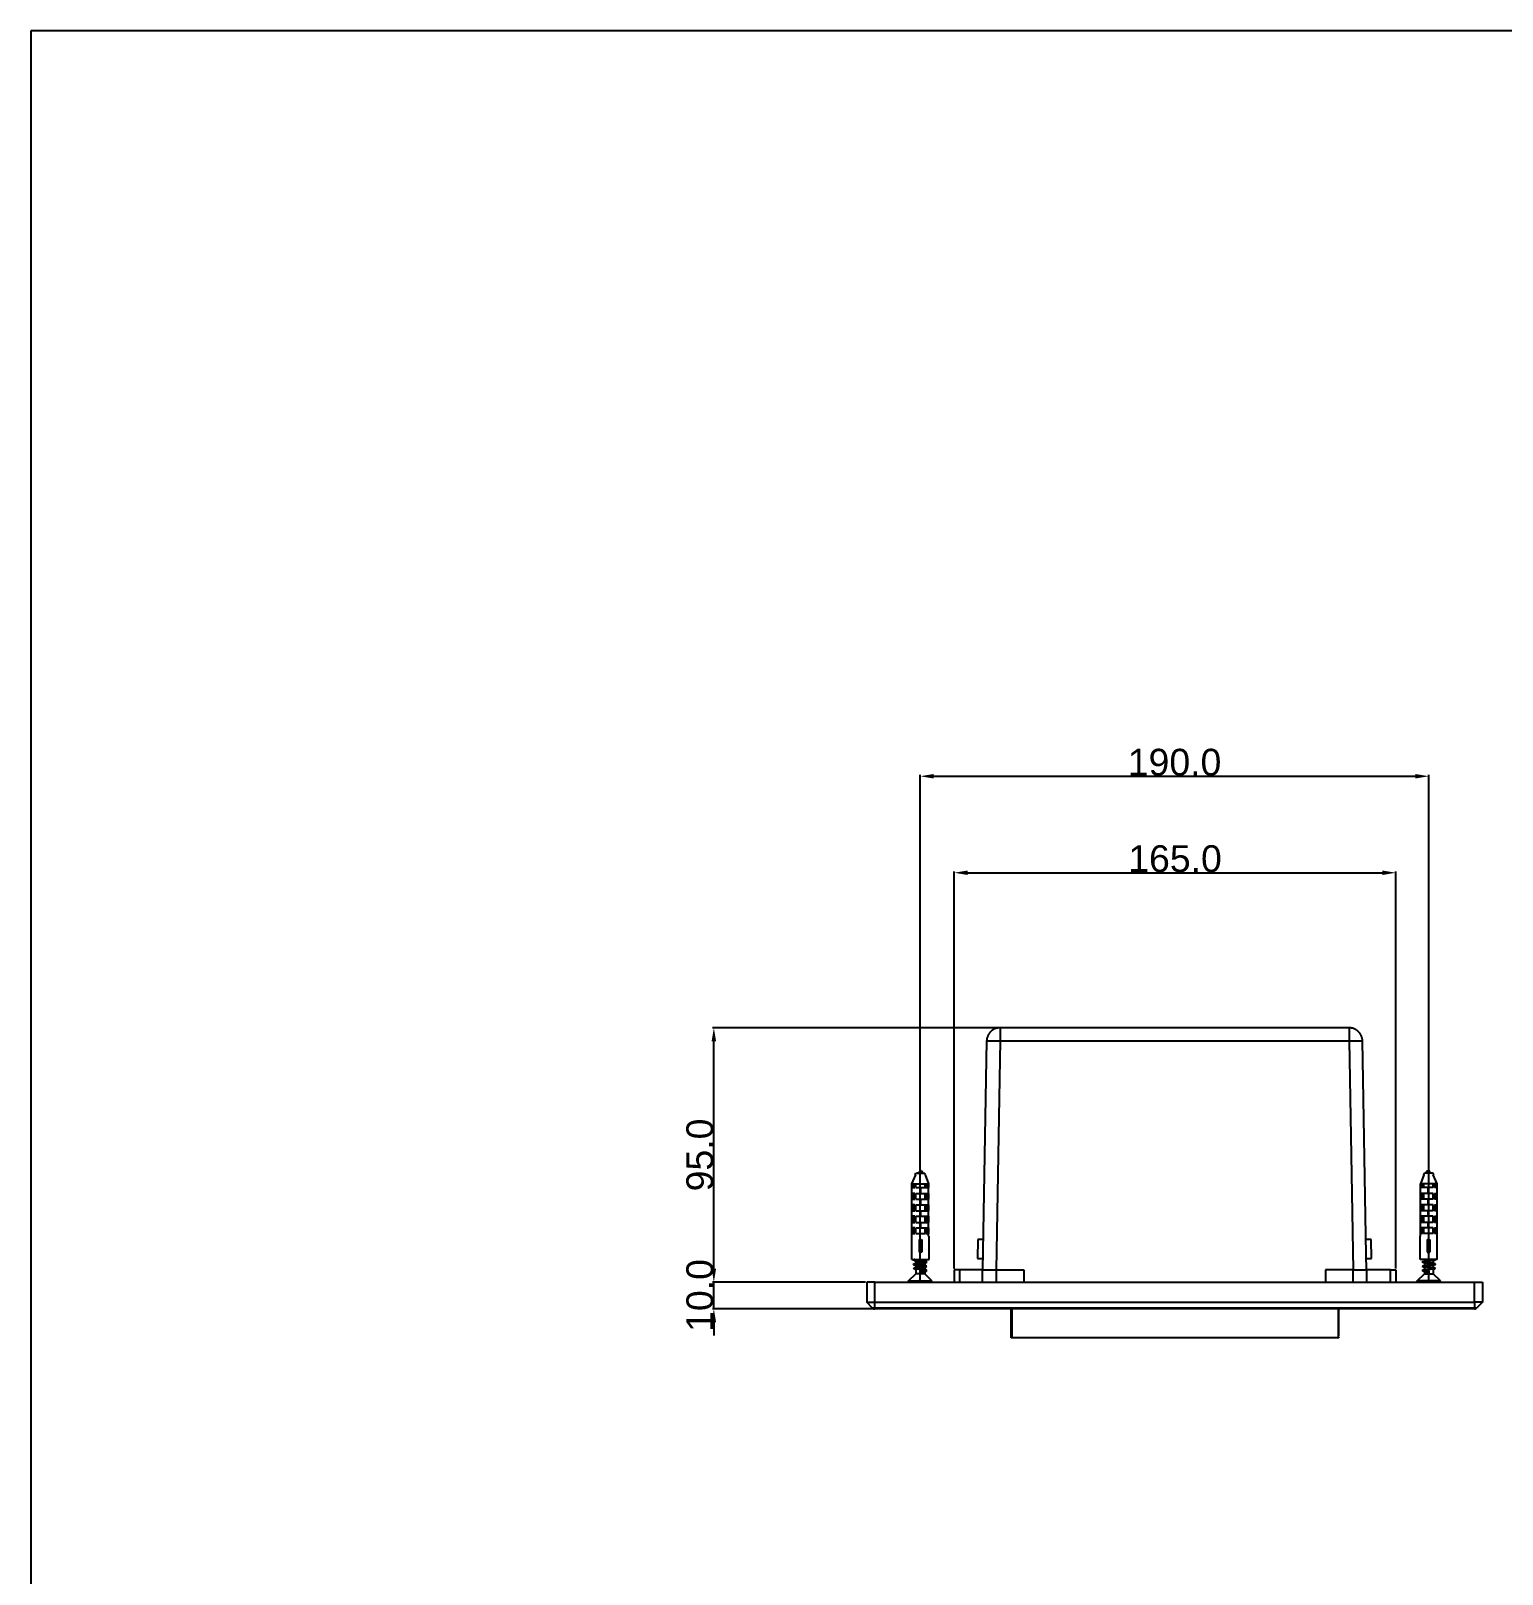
# Model space of a CAD drawing. Header units: millimetres. Extents: x 3033 to 5751, y 230 to 1450.
# Drawn here: x 3033 to 3583, y 873 to 1450 of the extents above; entities that cross this region are included whole.
import ezdxf

# ---------------------------------------------------------------- set-up
doc = ezdxf.new("R2010")
doc.units = ezdxf.units.MM
doc.header["$MEASUREMENT"] = 0
for name, color, linetype in [('____', 5, 'Continuous'), ('_______1', 160, 'Continuous'), ('Default', 7, 'Continuous'), ('LAYER 10', 2, 'Continuous')]:
    doc.layers.add(name, color=color, linetype=linetype)
doc.styles.add('Arial', font='arial.ttf')
doc.dimstyles.new('Dimension Style 01', dxfattribs={"dimtxt": 10, "dimasz": 5, "dimexe": 0.5, "dimexo": 0.5, "dimgap": 0.09, "dimtad": 1, "dimtoh": 1, "dimdec": 1, "dimzin": 1, "dimdsep": 46, "dimtxsty": 'Arial', "dimcen": 0.5, "dimadec": 1, "dimazin": 0, "dimtfac": 1, "dimtdec": 4, "dimtix": 1, "dimtmove": 0, "dimatfit": 3, "dimfxl": 1, "dimtolj": 1, "dimtzin": 1, "dimarcsym": 0})

# ---------------------------------------------------------------- blocks, each defined once
blk = doc.blocks.new('*D6')
at = {"layer": 'Default', "color": 0, "lineweight": -2, "transparency": 16777216}
for p, q in [((3288.23, 987.17), (3288.23, 992.17)), ((3344.84, 982.17), (3287.73, 982.17)), ((3288.23, 972.17), (3288.23, 982.17)), ((3347.76, 972.17), (3287.73, 972.17)), ((3288.23, 967.17), (3288.23, 962.17))]:
    blk.add_line(p, q, dxfattribs=at)
at = {"layer": 'Default', "color": 0, "transparency": 16777216}
for points in [[(3287.39, 987.17), (3289.06, 987.17), (3288.23, 982.17)], [(3289.06, 967.17), (3287.39, 967.17), (3288.23, 972.17)]]:
    blk.add_solid(points, dxfattribs=at)
at = {"layer": 'Defpoints', "color": 0, "transparency": 16777216}
for p in [(3288.23, 982.17), (3345.34, 982.17), (3348.26, 972.17)]:
    blk.add_point(p, dxfattribs=at)
at = {"layer": 'Default', "color": 0, "transparency": 16777216, "insert": (3283.03, 977.17), "char_height": 10, "attachment_point": 5, "rotation": 90, "style": 'Arial'}
blk.add_mtext('\\A1;10.0', dxfattribs=at)
blk = doc.blocks.new('*D8')
at = {"layer": 'Default', "color": 0, "lineweight": -2, "transparency": 16777216}
for p, q in [((3394.63, 1077.17), (3287.73, 1077.17)), ((3288.23, 987.17), (3288.23, 1072.17)), ((3344.84, 982.17), (3287.73, 982.17))]:
    blk.add_line(p, q, dxfattribs=at)
at = {"layer": 'Default', "color": 0, "transparency": 16777216}
for points in [[(3289.06, 1072.17), (3287.39, 1072.17), (3288.23, 1077.17)], [(3287.39, 987.17), (3289.06, 987.17), (3288.23, 982.17)]]:
    blk.add_solid(points, dxfattribs=at)
at = {"layer": 'Defpoints', "color": 0, "transparency": 16777216}
for p in [(3288.23, 1077.17), (3395.13, 1077.17), (3345.34, 982.17)]:
    blk.add_point(p, dxfattribs=at)
at = {"layer": 'Default', "color": 0, "transparency": 16777216, "insert": (3283.03, 1029.67), "char_height": 10, "attachment_point": 5, "rotation": 90, "style": 'Arial'}
blk.add_mtext('\\A1;95.0', dxfattribs=at)
blk = doc.blocks.new('AI9-BLK20')
at = {"layer": '_______1', "color": 255}
for p, q in [((-3.341915, 0.690656), (-3.275769, 0.690656)), ((-3.341915, 0.690656), (-3.341915, -0.698062)), ((-3.275769, 0.690656), (-2.845821, 0.260708)), ((-3.275769, 0.690656), (-3.275769, -0.698062)), ((-2.581238, 0.260708), (-2.845821, 0.260708)), ((-2.845821, -0.268115), (-2.845821, 0.260708)), ((-2.515781, 0.392999), (-2.581238, 0.260708)), ((-2.581238, 0.260708), (-2.515781, -0.003876)), ((-2.581238, -0.003876), (-2.548854, 0.194562)), ((-2.548854, 0.359926), (-2.515781, 0.392999)), ((-2.548854, 0.194562), (-2.548854, 0.359926)), ((-2.515781, 0.392999), (-2.515781, 0.359926)), ((-2.515781, 0.392999), (-2.515781, 0.326853)), ((-2.449635, 0.227635), (-2.515781, 0.359926)), ((-2.515781, 0.326853), (-2.482708, 0.293781)), ((-2.482708, 0.293781), (-2.482708, 0.194562)), ((-2.350416, 0.260708), (-2.482708, 0.260708)), ((-2.482708, 0.194562), (-2.449635, -0.003876)), ((-2.416562, -0.003876), (-2.449635, 0.227635)), ((-2.284271, 0.392999), (-2.350416, 0.260708)), ((-2.350416, 0.260708), (-2.284271, -0.003876)), ((-2.317343, 0.194562), (-2.284271, 0.293781)), ((-2.317343, -0.003876), (-2.317343, 0.194562)), ((-2.284271, 0.392999), (-2.251198, 0.359926)), ((-2.284271, 0.293781), (-2.284271, 0.392999)), ((-2.284271, 0.392999), (-2.251198, 0.392999)), ((-2.251198, 0.392999), (-2.251198, 0.293781)), ((-2.218125, 0.227635), (-2.251198, 0.359926)), ((-2.251198, 0.359926), (-2.151979, -0.400406)), ((-2.251198, 0.293781), (-2.218125, 0.194562)), ((-2.085833, 0.260708), (-2.218125, 0.260708)), ((-2.151979, -0.003876), (-2.218125, 0.227635)), ((-2.218125, 0.194562), (-2.185052, -0.003876)), ((-2.019687, 0.392999), (-2.085833, 0.260708)), ((-2.085833, 0.260708), (-2.019687, -0.003876)), ((-2.085833, -0.003876), (-2.05276, 0.194562)), ((-2.05276, 0.293781), (-2.019687, 0.326853)), ((-2.05276, 0.194562), (-2.05276, 0.293781)), ((-2.019687, 0.326853), (-2.019687, 0.392999)), ((-2.019687, 0.392999), (-1.986614, 0.359926)), ((-1.986614, 0.492218), (-0.598585, 0.492218)), ((-1.986614, 0.492218), (-1.986614, -0.532698)), ((-1.986614, 0.326853), (-1.986614, 0.359926)), ((-1.986614, 0.359926), (-1.986614, 0.293781)), ((-1.986614, 0.359926), (-1.986614, 0.326853)), ((-0.797023, 0.06227), (-1.557011, 0.06227)), ((-1.557011, -0.10275), (-1.557011, 0.06227)), ((-1.457792, -0.10275), (-1.457792, 0.06227)), ((-0.797023, 0.06227), (-0.830096, -0.003876)), ((-0.598585, 0.492218), (-0.433221, 0.492218)), ((-0.433221, 0.492218), (2.541275, 0.492218)), ((-0.433221, 0.492218), (-0.433221, 0.326853)), ((-0.102836, 0.459145), (-0.433221, 0.459145)), ((-0.102836, 0.426072), (-0.433221, 0.426072)), ((-0.433221, 0.326853), (-0.102836, 0.326853)), ((-0.433221, 0.260708), (-0.102836, 0.260708)), ((-0.433221, 0.260708), (-0.433221, -0.301187)), ((-0.102836, 0.326853), (-0.102836, 0.492218)), ((-0.102836, 0.260708), (-0.102836, -0.499625)), ((0.227893, 0.492218), (0.227893, 0.326853)), ((0.591006, 0.459145), (0.227893, 0.459145)), ((0.591006, 0.426072), (0.227893, 0.426072)), ((0.227893, 0.326853), (0.591006, 0.326853)), ((0.227893, 0.260708), (0.591006, 0.260708)), ((0.227893, 0.260708), (0.227893, -0.499625)), ((0.591006, 0.326853), (0.591006, 0.492218)), ((0.591006, 0.260708), (0.591006, -0.499625)), ((0.921735, 0.492218), (0.921735, 0.326853)), ((1.285193, 0.459145), (0.921735, 0.459145)), ((1.285193, 0.426072), (0.921735, 0.426072)), ((0.921735, 0.326853), (1.285193, 0.326853)), ((0.921735, 0.260708), (1.285193, 0.260708)), ((0.921735, 0.260708), (0.921735, -0.499625)), ((1.285193, 0.326853), (1.285193, 0.492218)), ((1.285193, 0.260708), (1.285193, -0.499625)), ((1.615922, 0.492218), (1.615922, 0.326853)), ((1.946651, 0.459145), (1.615922, 0.459145)), ((1.946651, 0.426072), (1.615922, 0.426072)), ((1.615922, 0.326853), (1.946651, 0.326853)), ((1.615922, 0.260708), (1.946651, 0.260708)), ((1.615922, 0.260708), (1.615922, -0.499625)), ((1.946651, 0.326853), (1.946651, 0.492218)), ((1.946651, 0.260708), (1.946651, -0.499625)), ((2.309764, 0.459145), (2.541275, 0.459145)), ((2.541275, 0.459145), (2.309764, 0.459145)), ((2.309764, 0.459145), (2.309764, 0.326853)), ((2.541275, 0.426072), (2.309764, 0.426072)), ((2.309764, 0.326853), (2.541275, 0.326853)), ((2.309764, 0.260708), (2.541275, 0.260708)), ((2.309764, 0.260708), (2.309764, -0.499625)), ((2.541275, 0.492218), (2.541275, -0.499625)), ((2.541275, 0.492218), (3.070097, 0.260708)), ((3.070097, 0.293781), (3.169316, 0.260708)), ((3.070097, 0.293781), (3.070097, 0.260708)), ((3.169316, 0.260708), (3.169316, -0.268115)), ((3.202389, 0.06227), (3.169316, 0.161489)), ((3.169316, 0.161489), (3.235461, -0.135823)), ((3.33468, -0.003876), (3.202389, 0.06227)), ((3.235461, 0.029197), (3.202389, 0.06227)), ((3.235461, 0.029197), (3.235461, -0.003876)), ((-3.341915, -0.698062), (-3.275769, -0.698062)), ((-3.275769, -0.698062), (-2.845821, -0.268115)), ((-2.713529, -0.268115), (-2.845821, -0.268115)), ((-2.680457, -0.003876), (-2.779675, -0.003876)), ((-2.779675, -0.003876), (-2.746602, -0.268115)), ((-2.746602, -0.268115), (-2.713529, -0.268115)), ((-2.713529, -0.003876), (-2.647384, -0.400406)), ((-2.713529, -0.003876), (-2.680457, -0.201969)), ((-2.713529, -0.268115), (-2.647384, -0.400406)), ((-2.614311, -0.268115), (-2.680457, -0.003876)), ((-2.680457, -0.201969), (-2.680457, -0.367333)), ((-2.680457, -0.367333), (-2.647384, -0.367333)), ((-2.647384, -0.367333), (-2.614311, -0.268115)), ((-2.647384, -0.400406), (-2.647384, -0.367333)), ((-2.647384, -0.367333), (-2.647384, -0.400406)), ((-2.647384, -0.400406), (-2.647384, -0.367333)), ((-2.647384, -0.367333), (-2.614311, -0.367333)), ((-2.614311, -0.201969), (-2.581238, -0.003876)), ((-2.614311, -0.367333), (-2.614311, -0.201969)), ((-2.482708, -0.268115), (-2.614311, -0.268115)), ((-2.515781, -0.003876), (-2.482708, -0.268115)), ((-2.482708, -0.268115), (-2.416562, -0.400406)), ((-2.449635, -0.003876), (-2.449635, -0.201969)), ((-2.449635, -0.201969), (-2.416562, -0.301187)), ((-2.350416, -0.268115), (-2.416562, -0.003876)), ((-2.416562, -0.301187), (-2.416562, -0.367333)), ((-2.416562, -0.367333), (-2.383489, -0.400406)), ((-2.383489, -0.367333), (-2.350416, -0.268115)), ((-2.383489, -0.367333), (-2.350416, -0.301187)), ((-2.383489, -0.400406), (-2.383489, -0.367333)), ((-2.350416, -0.201969), (-2.317343, -0.003876)), ((-2.350416, -0.301187), (-2.350416, -0.201969)), ((-2.218125, -0.268115), (-2.350416, -0.268115)), ((-2.284271, -0.003876), (-2.218125, -0.268115)), ((-2.218125, -0.268115), (-2.151979, -0.400406)), ((-2.185052, -0.003876), (-2.185052, -0.201969)), ((-2.185052, -0.201969), (-2.151979, -0.301187)), ((-2.085833, -0.268115), (-2.151979, -0.003876)), ((-2.151979, -0.301187), (-2.151979, -0.367333)), ((-2.151979, -0.400406), (-2.118906, -0.367333)), ((-2.151979, -0.367333), (-2.118906, -0.400406)), ((-2.118906, -0.301187), (-2.085833, -0.201969)), ((-2.118906, -0.367333), (-2.085833, -0.268115)), ((-2.118906, -0.367333), (-2.118906, -0.301187)), ((-2.118906, -0.400406), (-2.118906, -0.367333)), ((-2.085833, -0.201969), (-2.085833, -0.003876)), ((-1.986614, -0.268115), (-2.085833, -0.268115)), ((-2.019687, -0.003876), (-1.986614, -0.168896)), ((-1.986614, -0.532698), (-0.598585, -0.532698)), ((-0.797023, -0.10275), (-1.557011, -0.10275)), ((-0.830096, -0.003876), (-0.797023, -0.10275)), ((-0.598585, -0.499625), (-0.433221, -0.499625)), ((-0.598585, -0.499625), (-0.598585, -0.532698)), ((-0.433221, -0.301187), (-0.102836, -0.301187)), ((-0.433221, -0.33426), (-0.102836, -0.33426)), ((-0.433221, -0.33426), (-0.433221, -0.499625)), ((-0.102836, -0.433479), (-0.433221, -0.433479)), ((-0.102836, -0.499625), (-0.433221, -0.499625)), ((-0.433221, -0.499625), (-0.102836, -0.499625)), ((-0.102836, -0.036604), (0.227893, -0.036604)), ((-0.102836, -0.499625), (0.227893, -0.499625)), ((-0.102836, -0.499625), (0.227893, -0.499625)), ((0.227893, -0.301187), (0.591006, -0.301187)), ((0.227893, -0.33426), (0.591006, -0.33426)), ((0.591006, -0.433479), (0.227893, -0.433479)), ((0.591006, -0.499625), (0.227893, -0.499625)), ((0.227893, -0.499625), (0.591006, -0.499625)), ((0.591006, -0.036604), (0.921735, -0.036604)), ((0.591006, -0.499625), (0.921735, -0.499625)), ((0.591006, -0.499625), (0.921735, -0.499625)), ((0.921735, -0.301187), (1.285193, -0.301187)), ((0.921735, -0.33426), (1.285193, -0.33426)), ((1.285193, -0.433479), (0.921735, -0.433479)), ((1.285193, -0.499625), (0.921735, -0.499625)), ((0.921735, -0.499625), (1.285193, -0.499625)), ((1.285193, -0.036604), (1.615922, -0.036604)), ((1.285193, -0.499625), (1.615922, -0.499625)), ((1.285193, -0.499625), (1.615922, -0.499625)), ((1.615922, -0.301187), (1.946651, -0.301187)), ((1.615922, -0.33426), (1.946651, -0.33426)), ((1.946651, -0.433479), (1.615922, -0.433479)), ((1.946651, -0.499625), (1.615922, -0.499625)), ((1.615922, -0.499625), (1.946651, -0.499625)), ((1.946651, -0.036604), (2.309764, -0.036604)), ((1.946651, -0.499625), (2.309764, -0.499625)), ((1.946651, -0.499625), (2.309764, -0.499625)), ((2.309764, -0.301187), (2.541275, -0.301187)), ((2.309764, -0.33426), (2.541275, -0.33426)), ((2.541275, -0.433479), (2.309764, -0.433479)), ((2.541275, -0.499625), (2.309764, -0.499625)), ((2.309764, -0.499625), (2.541275, -0.499625)), ((3.070097, -0.301187), (2.541275, -0.499625)), ((3.070097, -0.301187), (3.169316, -0.268115)), ((3.169316, -0.003876), (3.169316, -0.036604)), ((3.169316, -0.036604), (3.202389, -0.069677)), ((3.169316, -0.10275), (3.202389, -0.069677)), ((3.202389, -0.069677), (3.235461, -0.135823)), ((3.301607, -0.036604), (3.235461, -0.003876)), ((3.235461, -0.135823), (3.268534, -0.135823)), ((3.301607, -0.036604), (3.268534, -0.135823)), ((3.301607, -0.036604), (3.33468, -0.003876))]:
    blk.add_line(p, q, dxfattribs=at)
blk = doc.blocks.new('*D10')
at = {"layer": 'Default', "color": 0, "lineweight": -2, "transparency": 16777216}
for p, q in [((3365.34, 982.67), (3365.34, 1171.67)), ((3370.34, 1171.17), (3550.34, 1171.17)), ((3555.34, 982.67), (3555.34, 1171.67))]:
    blk.add_line(p, q, dxfattribs=at)
at = {"layer": 'Default', "color": 0, "transparency": 16777216}
for points in [[(3370.34, 1172), (3370.34, 1170.33), (3365.34, 1171.17)], [(3550.34, 1170.33), (3550.34, 1172), (3555.34, 1171.17)]]:
    blk.add_solid(points, dxfattribs=at)
at = {"layer": 'Defpoints', "color": 0, "transparency": 16777216}
for p in [(3555.34, 1171.17), (3365.34, 982.17), (3555.34, 982.17)]:
    blk.add_point(p, dxfattribs=at)
at = {"layer": 'Default', "color": 0, "transparency": 16777216, "insert": (3460.34, 1176.36), "char_height": 10, "attachment_point": 5, "style": 'Arial'}
blk.add_mtext('\\A1;190.0', dxfattribs=at)
blk = doc.blocks.new('*D11')
at = {"layer": 'Default', "color": 0, "lineweight": -2, "transparency": 16777216}
for p, q in [((3378.01, 987.2), (3378.01, 1135.61)), ((3383.01, 1135.11), (3538.01, 1135.11)), ((3543.01, 987.2), (3543.01, 1135.61))]:
    blk.add_line(p, q, dxfattribs=at)
at = {"layer": 'Default', "color": 0, "transparency": 16777216}
for points in [[(3383.01, 1135.95), (3383.01, 1134.28), (3378.01, 1135.11)], [(3538.01, 1134.28), (3538.01, 1135.95), (3543.01, 1135.11)]]:
    blk.add_solid(points, dxfattribs=at)
at = {"layer": 'Defpoints', "color": 0, "transparency": 16777216}
for p in [(3543.01, 1135.11), (3378.01, 986.7), (3543.01, 986.7)]:
    blk.add_point(p, dxfattribs=at)
at = {"layer": 'Default', "color": 0, "transparency": 16777216, "insert": (3460.51, 1140.31), "char_height": 10, "attachment_point": 5, "style": 'Arial'}
blk.add_mtext('\\A1;165.0', dxfattribs=at)

msp = doc.modelspace()

# ---------------------------------------------------------------- linework, layer by layer
at = {"layer": '____'}
for p, q in [((3033.09, 1449.66), (3033.09, 230.27)), ((4363.09, 1449.66), (3033.09, 1449.66))]:
    msp.add_line(p, q, dxfattribs=at)
at = {"layer": 'LAYER 10'}
for p, q in [((3390.15, 1072.6), (3390.14, 1072.43)), ((3390.17, 1072.77), (3390.15, 1072.6)), ((3390.19, 1072.94), (3390.17, 1072.77)), ((3390.22, 1073.11), (3390.19, 1072.94)), ((3390.26, 1073.28), (3390.22, 1073.11)), ((3390.3, 1073.45), (3390.26, 1073.28)), ((3390.35, 1073.61), (3390.3, 1073.45)), ((3390.4, 1073.78), (3390.35, 1073.61)), ((3390.46, 1073.94), (3390.4, 1073.78)), ((3390.52, 1074.1), (3390.46, 1073.94)), ((3390.59, 1074.26), (3390.52, 1074.1)), ((3390.67, 1074.41), (3390.59, 1074.26)), ((3390.75, 1074.57), (3390.67, 1074.41)), ((3390.83, 1074.72), (3390.75, 1074.57)), ((3390.92, 1074.86), (3390.83, 1074.72)), ((3391.02, 1075.01), (3390.92, 1074.86)), ((3391.12, 1075.15), (3391.02, 1075.01)), ((3391.23, 1075.28), (3391.12, 1075.15)), ((3391.34, 1075.42), (3391.23, 1075.28)), ((3391.45, 1075.55), (3391.34, 1075.42)), ((3391.57, 1075.67), (3391.45, 1075.55)), ((3391.69, 1075.79), (3391.57, 1075.67)), ((3391.82, 1075.91), (3391.69, 1075.79)), ((3391.95, 1076.02), (3391.82, 1075.91)), ((3392.09, 1076.13), (3391.95, 1076.02)), ((3392.22, 1076.23), (3392.09, 1076.13)), ((3392.37, 1076.33), (3392.22, 1076.23)), ((3392.51, 1076.42), (3392.37, 1076.33)), ((3392.66, 1076.51), (3392.51, 1076.42)), ((3392.81, 1076.59), (3392.66, 1076.51)), ((3392.97, 1076.67), (3392.81, 1076.59)), ((3393.12, 1076.74), (3392.97, 1076.67)), ((3393.28, 1076.81), (3393.12, 1076.74)), ((3393.44, 1076.87), (3393.28, 1076.81)), ((3393.61, 1076.93), (3393.44, 1076.87)), ((3393.77, 1076.98), (3393.61, 1076.93)), ((3393.94, 1077.02), (3393.77, 1076.98)), ((3394.11, 1077.06), (3393.94, 1077.02)), ((3394.28, 1077.09), (3394.11, 1077.06)), ((3394.45, 1077.12), (3394.28, 1077.09)), ((3394.62, 1077.14), (3394.45, 1077.12)), ((3394.79, 1077.15), (3394.62, 1077.14)), ((3394.96, 1077.16), (3394.79, 1077.15)), ((3395.13, 1077.17), (3394.96, 1077.16)), ((3525.55, 1077.17), (3395.13, 1077.17)), ((3395.13, 1077.17), (3395.13, 1072.25)), ((3525.55, 1077.17), (3525.55, 1072.25)), ((3525.72, 1077.16), (3525.55, 1077.17)), ((3525.89, 1077.15), (3525.72, 1077.16)), ((3526.06, 1077.14), (3525.89, 1077.15)), ((3526.24, 1077.12), (3526.06, 1077.14)), ((3526.41, 1077.09), (3526.24, 1077.12)), ((3526.58, 1077.06), (3526.41, 1077.09)), ((3526.74, 1077.02), (3526.58, 1077.06)), ((3526.91, 1076.98), (3526.74, 1077.02)), ((3527.08, 1076.93), (3526.91, 1076.98)), ((3527.24, 1076.87), (3527.08, 1076.93)), ((3527.4, 1076.81), (3527.24, 1076.87)), ((3527.56, 1076.74), (3527.4, 1076.81)), ((3527.72, 1076.67), (3527.56, 1076.74)), ((3527.87, 1076.59), (3527.72, 1076.67)), ((3528.02, 1076.51), (3527.87, 1076.59)), ((3528.17, 1076.42), (3528.02, 1076.51)), ((3528.32, 1076.33), (3528.17, 1076.42)), ((3528.46, 1076.23), (3528.32, 1076.33)), ((3528.6, 1076.13), (3528.46, 1076.23)), ((3528.73, 1076.02), (3528.6, 1076.13)), ((3528.86, 1075.91), (3528.73, 1076.02)), ((3528.99, 1075.79), (3528.86, 1075.91)), ((3529.11, 1075.67), (3528.99, 1075.79)), ((3529.23, 1075.55), (3529.11, 1075.67)), ((3529.35, 1075.42), (3529.23, 1075.55)), ((3529.46, 1075.28), (3529.35, 1075.42)), ((3529.56, 1075.15), (3529.46, 1075.28)), ((3529.66, 1075.01), (3529.56, 1075.15)), ((3529.76, 1074.86), (3529.66, 1075.01)), ((3529.85, 1074.72), (3529.76, 1074.86)), ((3529.93, 1074.57), (3529.85, 1074.72)), ((3530.01, 1074.41), (3529.93, 1074.57)), ((3530.09, 1074.26), (3530.01, 1074.41)), ((3530.16, 1074.1), (3530.09, 1074.26)), ((3530.22, 1073.94), (3530.16, 1074.1)), ((3530.28, 1073.78), (3530.22, 1073.94)), ((3530.33, 1073.61), (3530.28, 1073.78)), ((3530.38, 1073.45), (3530.33, 1073.61)), ((3530.42, 1073.28), (3530.38, 1073.45)), ((3530.46, 1073.11), (3530.42, 1073.28)), ((3530.49, 1072.94), (3530.46, 1073.11)), ((3530.51, 1072.77), (3530.49, 1072.94)), ((3530.53, 1072.6), (3530.51, 1072.77)), ((3530.54, 1072.43), (3530.53, 1072.6)), ((3390.14, 1072.25), (3388.65, 986.7)), ((3390.14, 1072.43), (3390.14, 1072.25)), ((3390.14, 1072.25), (3395.13, 1072.25)), ((3395.13, 1072.25), (3393.65, 986.7)), ((3395.13, 1072.25), (3525.55, 1072.25)), ((3525.55, 1072.25), (3530.55, 1072.25)), ((3525.55, 1072.25), (3527.04, 986.7)), ((3530.55, 1072.25), (3530.54, 1072.43)), ((3531.94, 992.39), (3530.55, 1072.25)), ((3386.84, 998.04), (3386.72, 991.04)), ((3388.84, 998.04), (3386.84, 998.04)), ((3533.84, 998.04), (3531.84, 998.04)), ((3533.96, 991.04), (3533.84, 998.04)), ((3532.04, 986.7), (3531.94, 992.39)), ((3378.01, 986.7), (3378.01, 982.17)), ((3380.01, 986.7), (3378.01, 986.7)), ((3380.01, 986.7), (3380.01, 982.17)), ((3388.65, 986.7), (3380.01, 986.7)), ((3386.72, 991.04), (3388.72, 991.04)), ((3388.65, 986.7), (3390.09, 986.72)), ((3388.65, 982.17), (3388.65, 986.7)), ((3390.09, 986.72), (3390.11, 986.72)), ((3390.11, 986.72), (3390.13, 986.72)), ((3390.13, 986.72), (3393.65, 986.7)), ((3393.65, 986.7), (3393.65, 982.17)), ((3393.65, 986.7), (3403.97, 986.7)), ((3403.97, 986.7), (3403.97, 982.17)), ((3516.72, 986.7), (3516.72, 982.17)), ((3527.04, 986.7), (3516.72, 986.7)), ((3527.04, 986.7), (3530.25, 986.72)), ((3527.04, 982.17), (3527.04, 986.7)), ((3530.25, 986.72), (3530.56, 986.72)), ((3530.56, 986.72), (3530.57, 986.72)), ((3530.57, 986.72), (3530.59, 986.72)), ((3530.59, 986.72), (3532.04, 986.7)), ((3531.96, 991.04), (3533.96, 991.04)), ((3541.01, 986.7), (3532.04, 986.7)), ((3532.04, 986.7), (3532.04, 982.17)), ((3541.01, 986.7), (3543.01, 986.7)), ((3541.01, 982.17), (3541.01, 986.7)), ((3543.01, 986.7), (3543.01, 982.17)), ((3345.34, 982.17), (3345.34, 974.67)), ((3348.34, 982.17), (3345.34, 982.17)), ((3348.34, 974.67), (3348.34, 982.17)), ((3348.34, 982.17), (3572.34, 982.17)), ((3572.34, 982.17), (3575.34, 982.17)), ((3572.34, 974.67), (3572.34, 982.17)), ((3575.34, 982.17), (3575.34, 974.67)), ((3345.34, 974.67), (3348.34, 974.67)), ((3347.55, 972.46), (3345.34, 974.67)), ((3348.34, 974.67), (3572.34, 974.67)), ((3348.34, 972.46), (3348.34, 974.67)), ((3575.34, 974.67), (3572.34, 974.67)), ((3572.34, 974.67), (3572.34, 972.46)), ((3575.34, 974.67), (3573.13, 972.46)), ((3347.55, 972.46), (3347.57, 972.44)), ((3348.34, 972.46), (3347.55, 972.46)), ((3347.57, 972.44), (3347.6, 972.41)), ((3347.6, 972.41), (3347.62, 972.39)), ((3347.62, 972.39), (3347.65, 972.37)), ((3347.65, 972.37), (3347.68, 972.35)), ((3347.68, 972.35), (3347.71, 972.33)), ((3347.71, 972.33), (3347.74, 972.31)), ((3347.74, 972.31), (3347.77, 972.29)), ((3347.77, 972.29), (3347.8, 972.28)), ((3347.8, 972.28), (3347.83, 972.26)), ((3347.83, 972.26), (3347.86, 972.25)), ((3347.86, 972.25), (3347.89, 972.24)), ((3347.89, 972.24), (3347.92, 972.22)), ((3347.92, 972.22), (3347.95, 972.21)), ((3347.95, 972.21), (3347.99, 972.2)), ((3347.99, 972.2), (3348.02, 972.2)), ((3348.02, 972.2), (3348.05, 972.19)), ((3348.05, 972.19), (3348.09, 972.18)), ((3348.09, 972.18), (3348.12, 972.18)), ((3348.12, 972.18), (3348.15, 972.17)), ((3348.15, 972.17), (3348.19, 972.17)), ((3348.19, 972.17), (3348.22, 972.17)), ((3348.22, 972.17), (3348.26, 972.17)), ((3348.26, 972.17), (3348.34, 972.17)), ((3572.34, 972.46), (3348.34, 972.46)), ((3348.34, 972.17), (3348.34, 972.46)), ((3572.34, 972.17), (3348.34, 972.17)), ((3399.29, 961.51), (3399.29, 972.17)), ((3399.5, 972.17), (3399.5, 961.31)), ((3455.03, 972.16), (3453.57, 972.16)), ((3456.25, 972.16), (3455.03, 972.16)), ((3457.5, 972.16), (3457.01, 972.16)), ((3457.01, 972.16), (3457.01, 972.16)), ((3459.29, 972.16), (3457.5, 972.16)), ((3459.77, 972.16), (3459.29, 972.16)), ((3460.66, 972.16), (3460.53, 972.16)), ((3463.26, 972.16), (3460.66, 972.16)), ((3463.36, 972.16), (3463.26, 972.16)), ((3464.63, 972.16), (3464.15, 972.16)), ((3464.64, 972.16), (3464.63, 972.16)), ((3466.43, 972.16), (3464.64, 972.16)), ((3466.44, 972.16), (3466.43, 972.16)), ((3466.92, 972.16), (3466.44, 972.16)), ((3521.53, 961.31), (3521.53, 972.17)), ((3521.74, 962.13), (3521.74, 972.17)), ((3573.13, 972.46), (3572.34, 972.46)), ((3572.34, 972.46), (3572.34, 972.17)), ((3572.34, 972.17), (3572.43, 972.17)), ((3572.43, 972.17), (3572.46, 972.17)), ((3572.46, 972.17), (3572.49, 972.17)), ((3572.49, 972.17), (3572.53, 972.17)), ((3572.53, 972.17), (3572.56, 972.18)), ((3572.56, 972.18), (3572.6, 972.18)), ((3572.6, 972.18), (3572.63, 972.19)), ((3572.63, 972.19), (3572.66, 972.2)), ((3572.66, 972.2), (3572.7, 972.2)), ((3572.7, 972.2), (3572.73, 972.21)), ((3572.73, 972.21), (3572.76, 972.22)), ((3572.76, 972.22), (3572.79, 972.24)), ((3572.79, 972.24), (3572.82, 972.25)), ((3572.82, 972.25), (3572.86, 972.26)), ((3572.86, 972.26), (3572.89, 972.28)), ((3572.89, 972.28), (3572.92, 972.29)), ((3572.92, 972.29), (3572.95, 972.31)), ((3572.95, 972.31), (3572.97, 972.33)), ((3572.97, 972.33), (3573, 972.35)), ((3573, 972.35), (3573.03, 972.37)), ((3573.03, 972.37), (3573.06, 972.39)), ((3573.06, 972.39), (3573.08, 972.41)), ((3573.08, 972.41), (3573.11, 972.44)), ((3573.11, 972.44), (3573.13, 972.46)), ((3399.29, 961.5), (3399.29, 961.51)), ((3399.29, 961.5), (3399.29, 961.5)), ((3399.29, 961.49), (3399.29, 961.5)), ((3399.29, 961.48), (3399.29, 961.49)), ((3399.29, 961.47), (3399.29, 961.48)), ((3399.29, 961.48), (3399.29, 961.48)), ((3399.3, 961.46), (3399.29, 961.47)), ((3399.3, 961.46), (3399.3, 961.46)), ((3399.3, 961.45), (3399.3, 961.46)), ((3399.3, 961.44), (3399.3, 961.45)), ((3399.3, 961.44), (3399.3, 961.44)), ((3399.31, 961.43), (3399.3, 961.44)), ((3399.31, 961.42), (3399.31, 961.43)), ((3399.31, 961.42), (3399.31, 961.42)), ((3399.32, 961.41), (3399.31, 961.42)), ((3399.32, 961.41), (3399.32, 961.41)), ((3399.32, 961.4), (3399.32, 961.41)), ((3399.33, 961.39), (3399.32, 961.4)), ((3399.33, 961.39), (3399.33, 961.39)), ((3399.34, 961.38), (3399.33, 961.39)), ((3399.34, 961.38), (3399.34, 961.38)), ((3399.35, 961.37), (3399.34, 961.38)), ((3399.35, 961.37), (3399.35, 961.37)), ((3399.36, 961.36), (3399.35, 961.37)), ((3399.36, 961.36), (3399.36, 961.36)), ((3399.37, 961.35), (3399.36, 961.36)), ((3399.37, 961.35), (3399.37, 961.35)), ((3399.38, 961.35), (3399.37, 961.35)), ((3399.38, 961.34), (3399.38, 961.35)), ((3399.39, 961.34), (3399.38, 961.34)), ((3399.4, 961.33), (3399.39, 961.34)), ((3399.4, 961.33), (3399.4, 961.33)), ((3399.41, 961.33), (3399.4, 961.33)), ((3399.41, 961.33), (3399.41, 961.33)), ((3399.42, 961.32), (3399.41, 961.33)), ((3399.43, 961.32), (3399.42, 961.32)), ((3399.43, 961.32), (3399.43, 961.32)), ((3399.44, 961.32), (3399.43, 961.32)), ((3399.45, 961.32), (3399.44, 961.32)), ((3399.45, 961.31), (3399.45, 961.32)), ((3399.46, 961.31), (3399.45, 961.31)), ((3399.47, 961.31), (3399.46, 961.31)), ((3399.48, 961.31), (3399.47, 961.31)), ((3399.48, 961.31), (3399.48, 961.31)), ((3399.49, 961.31), (3399.48, 961.31)), ((3399.5, 961.31), (3399.49, 961.31)), ((3521.53, 961.31), (3399.5, 961.31)), ((3521.53, 961.31), (3521.53, 961.31)), ((3521.54, 961.31), (3521.53, 961.31)), ((3521.55, 961.31), (3521.54, 961.31)), ((3521.56, 961.31), (3521.55, 961.31)), ((3521.56, 961.31), (3521.56, 961.31)), ((3521.57, 961.31), (3521.56, 961.31)), ((3521.58, 961.32), (3521.57, 961.31)), ((3521.59, 961.32), (3521.58, 961.32)), ((3521.58, 961.32), (3521.58, 961.32)), ((3521.6, 961.32), (3521.59, 961.32)), ((3521.61, 961.33), (3521.6, 961.32)), ((3521.6, 961.32), (3521.6, 961.32)), ((3521.62, 961.33), (3521.61, 961.33)), ((3521.63, 961.34), (3521.62, 961.33)), ((3521.62, 961.33), (3521.62, 961.33)), ((3521.64, 961.34), (3521.63, 961.34)), ((3521.65, 961.35), (3521.64, 961.34)), ((3521.64, 961.34), (3521.64, 961.34)), ((3521.66, 961.36), (3521.65, 961.35)), ((3521.65, 961.35), (3521.65, 961.35)), ((3521.67, 961.36), (3521.66, 961.36)), ((3521.67, 961.37), (3521.67, 961.36)), ((3521.68, 961.37), (3521.67, 961.37)), ((3521.68, 961.38), (3521.68, 961.37)), ((3521.69, 961.38), (3521.68, 961.38)), ((3521.7, 961.4), (3521.69, 961.39)), ((3521.69, 961.39), (3521.69, 961.38)), ((3521.69, 961.39), (3521.69, 961.39)), ((3521.71, 961.41), (3521.7, 961.4)), ((3521.7, 961.4), (3521.7, 961.4)), ((3521.72, 961.43), (3521.71, 961.42)), ((3521.71, 961.42), (3521.71, 961.41)), ((3521.71, 961.42), (3521.71, 961.42)), ((3521.72, 961.45), (3521.72, 961.44)), ((3521.73, 961.45), (3521.72, 961.45)), ((3521.72, 961.44), (3521.72, 961.43)), ((3521.72, 961.43), (3521.72, 961.43)), ((3521.74, 961.51), (3521.73, 961.5)), ((3521.73, 961.5), (3521.73, 961.5)), ((3521.73, 961.5), (3521.73, 961.49)), ((3521.73, 961.49), (3521.73, 961.48)), ((3521.73, 961.48), (3521.73, 961.47)), ((3521.73, 961.48), (3521.73, 961.48)), ((3521.73, 961.47), (3521.73, 961.46)), ((3521.73, 961.46), (3521.73, 961.45))]:
    msp.add_line(p, q, dxfattribs=at)

# ---------------------------------------------------------------- block references
at = {"layer": '_______1', "color": 255, "yscale": 6.247841558568325}
for p, xscale, zscale, rotation in [((3365.32, 1003.05), 6.247841558568325, 6.247841558568325, 90), ((3555.36, 1003.05), -6.247841558568325, 6.247841558568305, 270)]:
    msp.add_blockref('AI9-BLK20', p, dxfattribs=dict(at, xscale=xscale, zscale=zscale, rotation=rotation))

# ---------------------------------------------------------------- dimensions: what is measured, and where the dimension line sits
at = {"layer": 'Default'}
for base, p1, p2, picture, middle in [((3555.34, 1171.17), (3365.34, 982.17), (3555.34, 982.17), '*D10', (3460.34, 1176.36)), ((3543.01, 1135.11), (3378.01, 986.7), (3543.01, 986.7), '*D11', (3460.51, 1140.31))]:
    dim = msp.add_linear_dim(base=base, p1=p1, p2=p2, dimstyle='Dimension Style 01', override={"dimtmove": 1}, dxfattribs=at)
    dim.commit()
    dim.dimension.update_dxf_attribs({"geometry": picture, "text_midpoint": middle})
for base, p1, p2, picture, middle in [((3288.23, 1077.17), (3345.34, 982.17), (3395.13, 1077.17), '*D8', (3283.03, 1029.67)), ((3288.23, 982.17), (3348.26, 972.17), (3345.34, 982.17), '*D6', (3283.03, 977.17))]:
    dim = msp.add_linear_dim(base=base, p1=p1, p2=p2, angle=90, dimstyle='Dimension Style 01', override={"dimtmove": 1}, dxfattribs=at)
    dim.commit()
    dim.dimension.update_dxf_attribs({"geometry": picture, "text_midpoint": middle})

doc.saveas('drawing.dxf')
